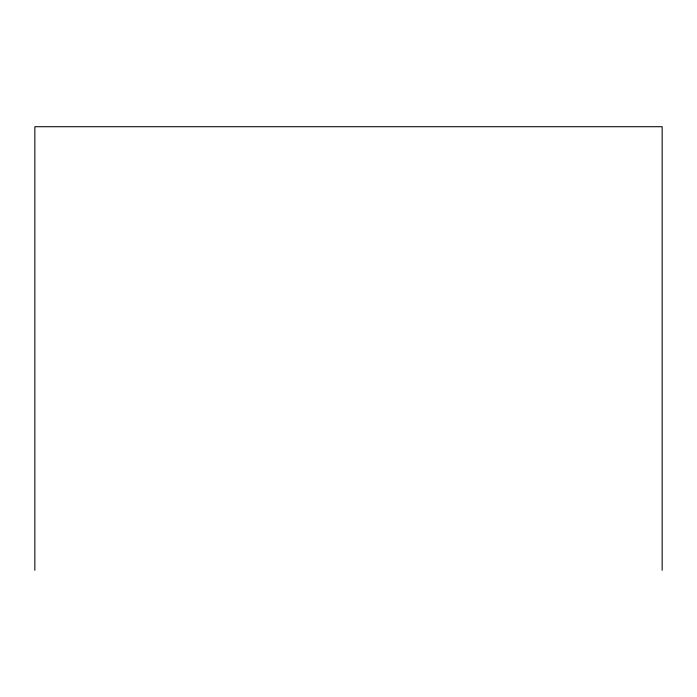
<?xml version="1.0" encoding="UTF-8"?>
<svg xmlns="http://www.w3.org/2000/svg" width="697" height="697" viewBox="0 0 697 697"><rect width="100%" height="100%" fill="white"/><g stroke="black" fill="none" stroke-linecap="round" stroke-linejoin="round"><path stroke-width="1.05" d="M662.15 570.285L662.15 126.715L34.85 126.715L34.85 570.285"/></g></svg>
